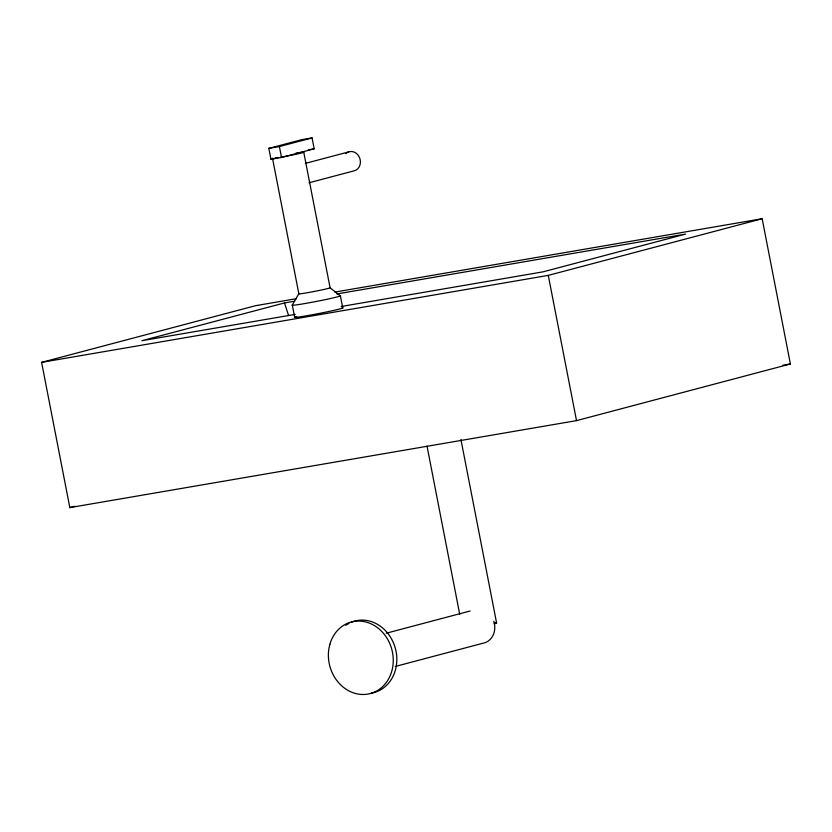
<?xml version="1.0" encoding="UTF-8"?>
<svg xmlns="http://www.w3.org/2000/svg" width="832" height="832" viewBox="0 0 832 832"><rect width="100%" height="100%" fill="white"/><g stroke="black" fill="none" stroke-linecap="round" stroke-linejoin="round"><path stroke-width="1.25" d="M294.653 317.127L292.302 305.022L298.834 293.748L272.49 158.184M268.84 148.387L301.517 139.724L312.073 137.914L314.194 148.814L281.518 157.466L270.962 159.276L268.84 148.387L279.396 146.567L312.073 137.914M270.962 159.276L275.798 157.997M305.323 163.394L349.887 151.59A9.87 8.559 75.2 0 1 360.214 159.827A9.87 8.559 75.2 0 1 353.652 170.955L309.088 182.759M334.818 292.084L762.164 218.733L790.4 363.969L576.514 420.628L69.836 507.603L41.6 362.357L255.486 305.708L296.431 298.678M294.715 301.184L284.502 302.942L141.908 340.704L295.204 314.392M41.6 362.357L548.278 275.382L762.164 218.733M69.836 507.603L74.838 506.272M386.142 633.246L470.08 611.01M395.242 666.474L482.934 643.24A17.274 14.976 75.2 0 0 493.782 621.296M308.329 149.812L314.194 148.814M336.877 293.946L685.62 234.083L543.036 271.846L341.193 306.498M782.725 365.29L790.4 363.969M303.753 152.266L330.106 287.83L340.402 295.911L342.763 308.017M284.502 302.942L288.475 315.234M548.278 275.382L576.514 420.628M460.938 439.535L496.6 623.002M427.024 446.129L459.711 614.307M279.396 146.567L281.518 157.466M345.738 625.362A37.014 32.094 75.2 0 1 348.972 623.366M351.281 622.274A37.014 32.094 75.2 0 1 395.21 647.858A37.014 32.094 75.2 0 1 371.436 693.139M494.239 623.126A17.274 0.666 -11 0 1 494.416 623.761M345.914 153.618A9.87 8.559 75.2 0 1 348.816 151.861M342.035 307.788A24.679 0.946 -11 0 1 317.377 313.799A24.679 0.946 -11 0 1 296.234 316.576M339.685 295.682A24.679 0.946 -11 0 1 318.198 301.07A24.679 0.946 -11 0 1 292.302 305.022M330.106 287.83A16.037 0.614 -11 0 1 312.582 291.772A16.037 0.614 -11 0 1 298.834 293.748M295.849 153.182A16.037 0.614 -11 0 1 301.839 152.87A16.037 0.614 -11 0 1 280.394 157.269M277.867 157.685A16.037 0.614 -11 0 1 275.735 158.018M329.867 644.322A37.014 32.094 75.2 0 0 367.879 694.086A37.014 32.094 75.2 0 0 384.717 634.91A37.014 32.094 75.2 0 0 329.867 644.322"/></g></svg>
